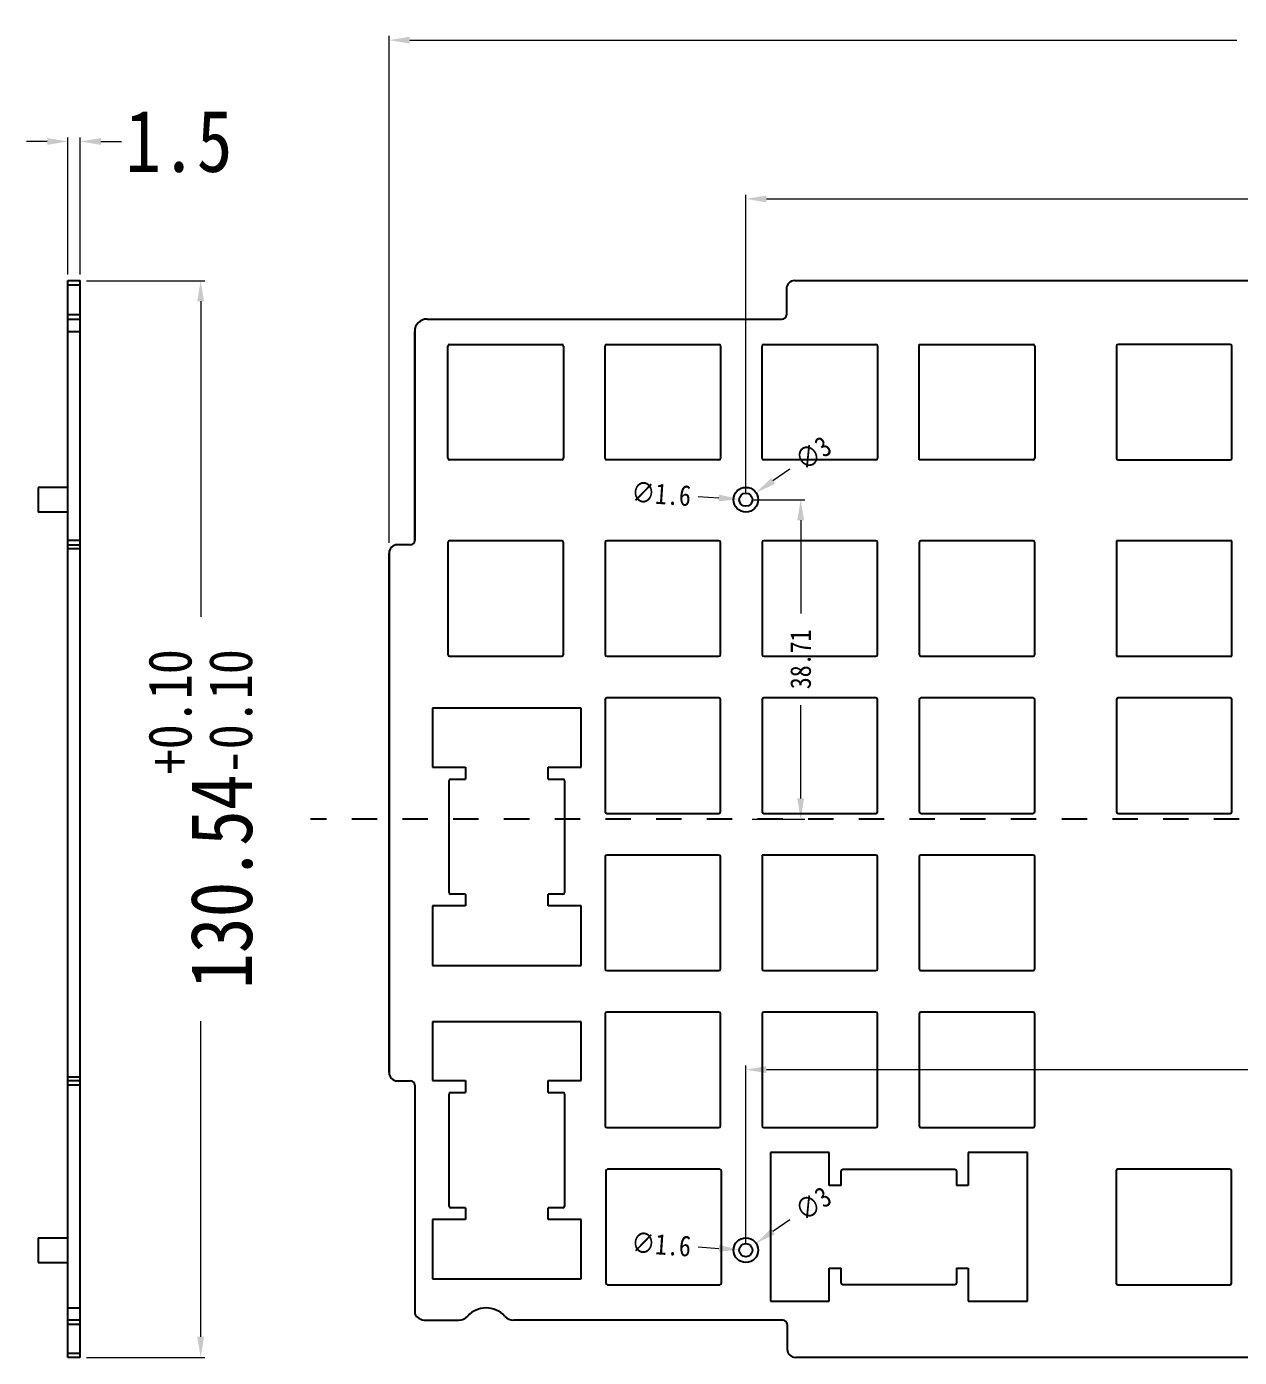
# Model space of a CAD drawing. Header units: millimetres. Extents: x 2158 to 4802, y -120 to 609.
# Drawn here: x 2843.1 to 2990.1, y 203.1 to 364.4 of the extents above; entities that cross this region are included whole.
import ezdxf

# ---------------------------------------------------------------- set-up
doc = ezdxf.new("R2010")
doc.units = ezdxf.units.MM
doc.header["$LTSCALE"] = 30.734
doc.header["$PDMODE"] = 3
doc.header["$PDSIZE"] = 8
doc.linetypes.add('HIDDEN', pattern=[0.2, 0.1, -0.1])
doc.layers.get('0').update_dxf_attribs({"linetype": 'CONTINUOUS'})
doc.layers.get('Defpoints').update_dxf_attribs({"linetype": 'CONTINUOUS'})
doc.styles.get("Standard").update_dxf_attribs({"font": 'txt', "width": 0.85})
doc.dimstyles.new('YanXiu', dxfattribs={"dimscale": 2.5, "dimtxt": 3, "dimasz": 2, "dimexe": 0.66, "dimexo": 0.66, "dimgap": 0.66, "dimtad": 0, "dimdsep": 46, "dimtxsty": 'STANDARD', "dimcen": 0, "dimclrd": 3, "dimclre": 6, "dimclrt": 3, "dimazin": 2, "dimtm": 1e-09, "dimtfac": 1, "dimtofl": 0, "dimtmove": 0, "dimatfit": 3, "dimfxl": 1, "dimlwd": 5, "dimlwe": 5, "dimarcsym": 0})

# ---------------------------------------------------------------- blocks, each defined once
blk = doc.blocks.new('*D216')
at = {"color": 3, "lineweight": 5}
for p, q in [((2850.36, 333.62), (2864.71, 333.62)), ((2864.21, 331.12), (2864.21, 292.85)), ((2864.21, 205.58), (2864.21, 243.86)), ((2850.36, 203.08), (2864.71, 203.08))]:
    blk.add_line(p, q, dxfattribs=at)
at = {"color": 3}
for points in [[(2863.79, 331.12), (2864.62, 331.12), (2864.21, 333.62)], [(2863.79, 205.58), (2864.62, 205.58), (2864.21, 203.08)]]:
    blk.add_solid(points, dxfattribs=at)
at = {"layer": 'Defpoints', "color": 0}
for p in [(2849.61, 333.62), (2849.61, 203.08), (2864.21, 203.08)]:
    blk.add_point(p, dxfattribs=at)
at = {"color": 3, "insert": (2864.21, 268.35), "char_height": 7.5, "attachment_point": 5, "rotation": 90}
blk.add_mtext('130.54{\\H0.7x;\\S+0.10^ -0.10;}', dxfattribs=at)
blk = doc.blocks.new('*D217')
at = {"color": 3, "lineweight": 5}
for p, q in [((2845.61, 350.5), (2843.11, 350.5)), ((2848.11, 334.37), (2848.11, 351)), ((2849.61, 334.37), (2849.61, 351)), ((2852.11, 350.5), (2854.61, 350.5))]:
    blk.add_line(p, q, dxfattribs=at)
at = {"color": 3}
for points in [[(2845.61, 350.92), (2845.61, 350.09), (2848.11, 350.5)], [(2852.11, 350.92), (2852.11, 350.09), (2849.61, 350.5)]]:
    blk.add_solid(points, dxfattribs=at)
at = {"layer": 'Defpoints', "color": 0}
for p in [(2849.61, 350.5), (2848.11, 333.62), (2849.61, 333.62)]:
    blk.add_point(p, dxfattribs=at)
at = {"color": 3, "insert": (2861.57, 350.5), "char_height": 7.5, "attachment_point": 5}
blk.add_mtext('1.5', dxfattribs=at)
blk = doc.blocks.new('*D168')
at = {"color": 3, "lineweight": 5}
for p, q in [((2887.05, 301.85), (2887.05, 363.29)), ((3105.82, 354.52), (3105.82, 363.29)), ((2889.55, 362.79), (2989.83, 362.79)), ((3103.32, 362.79), (3003.05, 362.79))]:
    blk.add_line(p, q, dxfattribs=at)
at = {"color": 3}
for points in [[(2889.55, 363.2), (2889.55, 362.37), (2887.05, 362.79)], [(3103.32, 363.2), (3103.32, 362.37), (3105.82, 362.79)]]:
    blk.add_solid(points, dxfattribs=at)
at = {"layer": 'Defpoints', "color": 0}
for p in [(3105.82, 362.79), (3105.82, 353.77), (2887.05, 301.1)]:
    blk.add_point(p, dxfattribs=at)
at = {"color": 3, "insert": (2996.44, 362.79), "char_height": 2.5, "attachment_point": 5}
blk.add_mtext('218.77', dxfattribs=at)
blk = doc.blocks.new('*D169')
at = {"color": 3, "lineweight": 5}
for p, q in [((2931.06, 307.07), (2937.46, 307.07)), ((2936.96, 304.57), (2936.96, 293.26)), ((2936.96, 270.85), (2936.96, 282.16)), ((2931.06, 268.35), (2937.46, 268.35))]:
    blk.add_line(p, q, dxfattribs=at)
at = {"color": 3}
for points in [[(2936.54, 304.57), (2937.37, 304.57), (2936.96, 307.07)], [(2936.54, 270.85), (2937.37, 270.85), (2936.96, 268.35)]]:
    blk.add_solid(points, dxfattribs=at)
at = {"layer": 'Defpoints', "color": 0}
for p in [(2930.31, 307.07), (2930.31, 268.35), (2936.96, 268.35)]:
    blk.add_point(p, dxfattribs=at)
at = {"color": 3, "insert": (2936.96, 287.71), "char_height": 2.5, "attachment_point": 5, "rotation": 90}
blk.add_mtext('38.71', dxfattribs=at)
blk = doc.blocks.new('*D170')
at = {"color": 3, "lineweight": 5}
for p, q in [((2930.31, 307.82), (2930.31, 344.04)), ((3105.82, 307.82), (3105.82, 344.04)), ((2932.81, 343.54), (3011.81, 343.54)), ((3103.32, 343.54), (3024.32, 343.54))]:
    blk.add_line(p, q, dxfattribs=at)
at = {"color": 3}
for points in [[(2932.81, 343.95), (2932.81, 343.12), (2930.31, 343.54)], [(3103.32, 343.95), (3103.32, 343.12), (3105.82, 343.54)]]:
    blk.add_solid(points, dxfattribs=at)
at = {"layer": 'Defpoints', "color": 0}
for p in [(3105.82, 343.54), (2930.31, 307.07), (3105.82, 307.07)]:
    blk.add_point(p, dxfattribs=at)
at = {"color": 3, "insert": (3018.07, 343.54), "char_height": 2.5, "attachment_point": 5}
blk.add_mtext('175.51', dxfattribs=at)
blk = doc.blocks.new('*D207')
at = {"color": 3, "lineweight": 5}
for p, q in [((2930.31, 216.83), (2930.31, 238.47)), ((2932.81, 237.97), (3023.2, 237.97)), ((3103.32, 237.97), (3035.7, 237.97)), ((3105.82, 209.5), (3105.82, 238.47))]:
    blk.add_line(p, q, dxfattribs=at)
at = {"color": 3}
for points in [[(2932.81, 238.39), (2932.81, 237.55), (2930.31, 237.97)], [(3103.32, 238.39), (3103.32, 237.55), (3105.82, 237.97)]]:
    blk.add_solid(points, dxfattribs=at)
at = {"layer": 'Defpoints', "color": 0}
for p in [(3105.82, 237.97), (2930.31, 216.08), (3105.82, 208.75)]:
    blk.add_point(p, dxfattribs=at)
at = {"color": 3, "insert": (3029.45, 237.97), "char_height": 2.5, "attachment_point": 5}
blk.add_mtext('175.51', dxfattribs=at)
blk = doc.blocks.new('*D146')
at = {"color": 3, "lineweight": 5}
blk.add_line((2935.66, 310.76), (2933.6, 309.34), dxfattribs=at)
at = {"color": 3}
blk.add_solid([(2933.37, 309.68), (2933.84, 308.99), (2931.55, 307.92)], dxfattribs=at)
at = {"layer": 'Defpoints', "color": 0}
for p in [(2931.55, 307.92), (2929.08, 306.21)]:
    blk.add_point(p, dxfattribs=at)
at = {"color": 3, "insert": (2938.48, 312.7), "char_height": 2.5, "attachment_point": 5, "rotation": 34.5956}
blk.add_mtext('∅3', dxfattribs=at)
blk = doc.blocks.new('*D147')
at = {"color": 3, "lineweight": 5}
blk.add_line((2924.53, 307.46), (2927.02, 307.29), dxfattribs=at)
at = {"color": 3}
blk.add_solid([(2927.05, 307.7), (2926.99, 306.87), (2929.51, 307.12)], dxfattribs=at)
at = {"layer": 'Defpoints', "color": 0}
for p in [(2929.51, 307.12), (2931.11, 307.01)]:
    blk.add_point(p, dxfattribs=at)
at = {"color": 3, "insert": (2920.05, 307.76), "char_height": 2.5, "attachment_point": 5, "rotation": 356.1306}
blk.add_mtext('∅1.6', dxfattribs=at)
blk = doc.blocks.new('*D148')
at = {"color": 3, "lineweight": 5}
blk.add_line((2935.66, 219.77), (2933.6, 218.35), dxfattribs=at)
at = {"color": 3}
blk.add_solid([(2933.37, 218.7), (2933.84, 218.01), (2931.55, 216.93)], dxfattribs=at)
at = {"layer": 'Defpoints', "color": 0}
for p in [(2931.55, 216.93), (2929.08, 215.23)]:
    blk.add_point(p, dxfattribs=at)
at = {"color": 3, "insert": (2938.48, 221.71), "char_height": 2.5, "attachment_point": 5, "rotation": 34.5956}
blk.add_mtext('∅3', dxfattribs=at)
blk = doc.blocks.new('*D149')
at = {"color": 3, "lineweight": 5}
blk.add_line((2924.53, 216.47), (2927.02, 216.3), dxfattribs=at)
at = {"color": 3}
blk.add_solid([(2927.05, 216.72), (2926.99, 215.89), (2929.51, 216.13)], dxfattribs=at)
at = {"layer": 'Defpoints', "color": 0}
for p in [(2929.51, 216.13), (2931.11, 216.03)]:
    blk.add_point(p, dxfattribs=at)
at = {"color": 3, "insert": (2920.05, 216.77), "char_height": 2.5, "attachment_point": 5, "rotation": 356.1306}
blk.add_mtext('∅1.6', dxfattribs=at)

msp = doc.modelspace()

# ---------------------------------------------------------------- linework, layer by layer
at = {"linetype": 'Continuous'}
for p, q in [((2848.10684, 203.08108), (2848.10684, 333.62488)), ((2848.10684, 333.62488), (2849.60684, 333.62488)), ((2848.10684, 333.12488), (2849.60684, 333.12488)), ((2849.60684, 203.08108), (2849.60684, 333.62488)), ((2935.2196, 332.62488), (2935.2196, 329.46816)), ((2936.2196, 333.62488), (2999.3196, 333.62488)), ((2849.60684, 329.46816), (2848.10684, 329.46816)), ((2848.10684, 328.96816), (2849.60684, 328.96816)), ((2891.65794, 328.96816), (2934.7196, 328.96816)), ((2848.10684, 327.46816), (2849.60684, 327.46816)), ((2890.15794, 327.46816), (2890.15794, 302.10298)), ((2890.15794, 302.10298), (2890.15794, 327.46816)), ((2894.18763, 312.08779), (2894.18763, 325.68779)), ((2894.38763, 325.88779), (2907.98763, 325.88779)), ((2908.18763, 325.68779), (2908.18763, 312.08779)), ((2913.23763, 312.08779), (2913.23763, 325.68779)), ((2913.43763, 325.88779), (2927.03763, 325.88779)), ((2927.23763, 325.68779), (2927.23763, 312.08779)), ((2932.28763, 312.08779), (2932.28763, 325.68779)), ((2932.48763, 325.88779), (2946.08763, 325.88779)), ((2946.28763, 325.68779), (2946.28763, 312.08779)), ((2951.33763, 325.88779), (2965.13763, 325.88779)), ((2951.33763, 311.88779), (2951.33763, 325.88779)), ((2965.33763, 325.68779), (2965.33763, 312.08779)), ((2975.23169, 325.68779), (2975.23169, 312.08779)), ((2989.03169, 325.88779), (2975.43169, 325.88779)), ((2989.23169, 312.08779), (2989.23169, 325.68779)), ((2907.98763, 311.88779), (2894.38763, 311.88779)), ((2927.03763, 311.88779), (2913.43763, 311.88779)), ((2946.08763, 311.88779), (2932.48763, 311.88779)), ((2965.13763, 311.88779), (2951.33763, 311.88779)), ((2975.43169, 311.88779), (2989.03169, 311.88779)), ((2848.10684, 308.56608), (2844.50684, 308.56608)), ((2844.50684, 308.56604), (2844.50684, 305.56613)), ((2848.10684, 305.56608), (2844.50684, 305.56608)), ((2849.60684, 302.10298), (2848.10684, 302.10298)), ((2894.18763, 301.88944), (2894.18763, 288.28944)), ((2907.98763, 302.08944), (2894.38763, 302.08944)), ((2908.18763, 288.28944), (2908.18763, 301.88944)), ((2913.23763, 301.88944), (2913.23763, 288.28944)), ((2927.03763, 302.08944), (2913.43763, 302.08944)), ((2927.23763, 288.28944), (2927.23763, 301.88944)), ((2932.28763, 301.88944), (2932.28763, 288.28944)), ((2946.08763, 302.08944), (2932.48763, 302.08944)), ((2946.28763, 288.28944), (2946.28763, 301.88944)), ((2951.33763, 301.88944), (2951.33763, 288.28944)), ((2965.13763, 302.08944), (2951.53763, 302.08944)), ((2965.33763, 288.28944), (2965.33763, 301.88944)), ((2989.23194, 302.08944), (2975.23194, 302.08944)), ((2975.23194, 302.08944), (2975.23194, 288.08944)), ((2989.23194, 288.08944), (2989.23194, 302.08944)), ((2848.10684, 301.60298), (2849.60684, 301.60298)), ((2849.60684, 301.10298), (2848.10684, 301.10298)), ((2887.05209, 300.60298), (2887.05209, 237.53456)), ((2887.05209, 237.60298), (2887.05209, 300.60298)), ((2889.65794, 301.60298), (2888.05209, 301.60298)), ((2889.65794, 301.60298), (2888.05209, 301.60298)), ((2894.38763, 288.08944), (2907.98763, 288.08944)), ((2913.43763, 288.08944), (2927.03763, 288.08944)), ((2932.48763, 288.08944), (2946.08763, 288.08944)), ((2951.53763, 288.08944), (2965.13763, 288.08944)), ((2975.23194, 288.08944), (2989.23194, 288.08944)), ((2913.23763, 282.83944), (2913.23763, 269.23944)), ((2927.03763, 283.03944), (2913.43763, 283.03944)), ((2927.23763, 269.23944), (2927.23763, 282.83944)), ((2932.28763, 282.83944), (2932.28763, 269.23944)), ((2946.08763, 283.03944), (2932.48763, 283.03944)), ((2946.28763, 269.23944), (2946.28763, 282.83944)), ((2951.33763, 282.83944), (2951.33763, 269.23944)), ((2965.13763, 283.03944), (2951.53763, 283.03944)), ((2965.33763, 269.23944), (2965.33763, 282.83944)), ((2975.23194, 282.83944), (2975.23194, 269.23944)), ((2989.03194, 283.03944), (2975.43194, 283.03944)), ((2989.23194, 269.23944), (2989.23194, 282.83944)), ((2910.32263, 281.78395), (2892.32263, 281.78395)), ((2892.32263, 281.78395), (2892.32263, 274.64068)), ((2910.32263, 274.64068), (2910.32263, 281.78395)), ((2892.32263, 274.64068), (2896.32263, 274.64068)), ((2896.32263, 274.64068), (2896.32263, 273.19731)), ((2906.32263, 274.64068), (2910.32263, 274.64068)), ((2906.32263, 273.19731), (2906.32263, 274.64068)), ((2894.33763, 259.42731), (2894.33763, 272.99731)), ((2894.53763, 273.19731), (2896.32263, 273.19731)), ((2906.32263, 273.19731), (2908.13763, 273.19731)), ((2908.33763, 272.99731), (2908.33763, 259.42731)), ((2913.43763, 269.03944), (2927.03763, 269.03944)), ((2932.48763, 269.03944), (2946.08763, 269.03944)), ((2951.53763, 269.03944), (2965.13763, 269.03944)), ((2975.43194, 269.03944), (2989.03194, 269.03944)), ((2913.23763, 263.78944), (2913.23763, 250.18944)), ((2927.03763, 263.98944), (2913.43763, 263.98944)), ((2927.23763, 250.18944), (2927.23763, 263.78944)), ((2946.08763, 263.98944), (2932.28763, 263.98944)), ((2932.28763, 263.98944), (2932.28763, 250.18944)), ((2946.28763, 250.18944), (2946.28763, 263.78944)), ((2951.33763, 263.78944), (2951.33763, 250.18944)), ((2965.13763, 263.98944), (2951.53763, 263.98944)), ((2965.33763, 250.18944), (2965.33763, 263.78944)), ((2896.32263, 259.22731), (2894.53763, 259.22731)), ((2896.32263, 259.22731), (2896.32263, 257.81231)), ((2908.13763, 259.22731), (2906.32263, 259.22731)), ((2906.32263, 257.81231), (2906.32263, 259.22731)), ((2896.32263, 257.81231), (2892.32263, 257.81231)), ((2892.32263, 257.81231), (2892.32263, 250.61231)), ((2910.32263, 257.81231), (2906.32263, 257.81231)), ((2910.32263, 250.61231), (2910.32263, 257.81231)), ((2892.32263, 250.61231), (2910.32263, 250.61231)), ((2913.43763, 249.98944), (2927.03763, 249.98944)), ((2932.48763, 249.98944), (2946.08763, 249.98944)), ((2951.53763, 249.98944), (2965.13763, 249.98944)), ((2910.32263, 243.78395), (2892.32263, 243.78395)), ((2892.32263, 243.78395), (2892.32263, 236.64068)), ((2910.32263, 236.64068), (2910.32263, 243.78395)), ((2913.23763, 244.73944), (2913.23763, 231.13944)), ((2927.03763, 244.93944), (2913.43763, 244.93944)), ((2927.23763, 231.13944), (2927.23763, 244.73944)), ((2932.28763, 244.73944), (2932.28763, 231.13944)), ((2946.08763, 244.93944), (2932.48763, 244.93944)), ((2946.28763, 231.13944), (2946.28763, 244.73944)), ((2951.33763, 244.73944), (2951.33763, 231.13944)), ((2965.13763, 244.93944), (2951.53763, 244.93944)), ((2965.33763, 231.13944), (2965.33763, 244.73944)), ((2848.10684, 237.10298), (2849.60684, 237.10298)), ((2849.60684, 236.60298), (2848.10684, 236.60298)), ((2849.60684, 236.10298), (2848.10684, 236.10298)), ((2888.05209, 236.60298), (2889.65794, 236.60298)), ((2888.05209, 236.60298), (2889.65794, 236.60298)), ((2890.15794, 236.10298), (2890.15794, 208.36706)), ((2890.15794, 236.10298), (2890.15794, 208.36706)), ((2892.32263, 236.64068), (2896.32263, 236.64068)), ((2896.32263, 236.64068), (2896.32263, 235.19731)), ((2906.32263, 236.64068), (2910.32263, 236.64068)), ((2906.32263, 235.19731), (2906.32263, 236.64068)), ((2894.33763, 221.42731), (2894.33763, 234.99731)), ((2894.53763, 235.19731), (2896.32263, 235.19731)), ((2906.32263, 235.19731), (2908.13763, 235.19731)), ((2908.33763, 234.99731), (2908.33763, 221.42731)), ((2913.43763, 230.93944), (2927.03763, 230.93944)), ((2932.48763, 230.93944), (2946.08763, 230.93944)), ((2951.53763, 230.93944), (2965.13763, 230.93944)), ((2940.42938, 227.90444), (2933.2861, 227.90444)), ((2933.2861, 227.90444), (2933.2861, 209.90444)), ((2940.42938, 223.90444), (2940.42938, 227.90444)), ((2964.45774, 227.90444), (2957.25774, 227.90444)), ((2957.25774, 227.90444), (2957.25774, 223.90444)), ((2964.45774, 209.90444), (2964.45774, 227.90444)), ((2927.13763, 225.88944), (2913.53763, 225.88944)), ((2942.07274, 225.88944), (2955.64274, 225.88944)), ((2988.99194, 225.88944), (2975.39194, 225.88944)), ((2913.33763, 225.68944), (2913.33763, 212.08944)), ((2927.33763, 212.08944), (2927.33763, 225.68944)), ((2941.87274, 223.90444), (2941.87274, 225.68944)), ((2955.84274, 225.68944), (2955.84274, 223.90444)), ((2975.19194, 225.68944), (2975.19194, 212.08944)), ((2989.19194, 212.08944), (2989.19194, 225.68944)), ((2941.87274, 223.90444), (2940.42938, 223.90444)), ((2957.25774, 223.90444), (2955.84274, 223.90444)), ((2896.32263, 221.22731), (2894.53763, 221.22731)), ((2896.32263, 221.22731), (2896.32263, 219.81231)), ((2908.13763, 221.22731), (2906.32263, 221.22731)), ((2906.32263, 219.81231), (2906.32263, 221.22731)), ((2896.32263, 219.81231), (2892.32263, 219.81231)), ((2892.32263, 219.81231), (2892.32263, 212.61231)), ((2910.32263, 219.81231), (2906.32263, 219.81231)), ((2910.32263, 212.61231), (2910.32263, 219.81231)), ((2844.50684, 217.58094), (2848.10684, 217.58094)), ((2844.50684, 217.5809), (2844.50684, 214.58098)), ((2844.50684, 214.58094), (2848.10684, 214.58094)), ((2940.42938, 213.90444), (2941.87274, 213.90444)), ((2940.42938, 209.90444), (2940.42938, 213.90444)), ((2941.87274, 212.08944), (2941.87274, 213.90444)), ((2955.84274, 213.90444), (2957.25774, 213.90444)), ((2955.84274, 213.90444), (2955.84274, 212.08944)), ((2957.25774, 213.90444), (2957.25774, 209.90444)), ((2892.32263, 212.61231), (2910.32263, 212.61231)), ((2913.53763, 211.88944), (2927.13763, 211.88944)), ((2955.64274, 211.88944), (2942.07274, 211.88944)), ((2975.39194, 211.88944), (2988.99194, 211.88944)), ((2933.2861, 209.90444), (2940.42938, 209.90444)), ((2957.25774, 209.90444), (2964.45774, 209.90444)), ((2848.10684, 209.08108), (2849.60684, 209.08108)), ((2849.60684, 207.58108), (2848.10684, 207.58108)), ((2849.60684, 207.08108), (2848.10684, 207.08108)), ((2891.47709, 207.58108), (2895.46881, 207.58108)), ((2934.8196, 207.58108), (2902.17191, 207.58108)), ((2935.3196, 207.08108), (2935.3196, 204.08108)), ((2848.10684, 203.58108), (2849.60684, 203.58108)), ((2849.60684, 203.08108), (2848.10684, 203.08108)), ((2999.3196, 203.08108), (2936.3196, 203.08108))]:
    msp.add_line(p, q, dxfattribs=at)
at = {"linetype": 'HIDDEN'}
msp.add_line((3395.8038, 268.35298), (2877.54458, 268.35298), dxfattribs=at)
at = {"linetype": 'Continuous'}
for centre, radius in [((2930.31187, 307.06608), 1.5), ((2930.31187, 307.06608), 0.8), ((2930.31187, 216.08094), 1.5), ((2930.31187, 216.08094), 0.8)]:
    msp.add_circle(centre, radius, dxfattribs=at)
for centre, radius, start, end in [((2936.2196, 332.62488), 1, 90, 180), ((2934.7196, 329.46816), 0.5, 270, 0), ((2891.65794, 327.46816), 1.5, 90, 180), ((2894.38763, 325.68779), 0.2, 90, 180), ((2907.98763, 325.68779), 0.2, 0, 90), ((2913.43763, 325.68779), 0.2, 90, 180), ((2927.03763, 325.68779), 0.2, 0, 90), ((2932.48763, 325.68779), 0.2, 90, 180), ((2946.08763, 325.68779), 0.2, 0, 90), ((2965.13763, 325.68779), 0.2, 0, 90), ((2975.43169, 325.68779), 0.2, 90, 180), ((2989.03169, 325.68779), 0.2, 0, 90), ((2894.38763, 312.08779), 0.2, 180, 270), ((2907.98763, 312.08779), 0.2, 270, 0), ((2913.43763, 312.08779), 0.2, 180, 270), ((2927.03763, 312.08779), 0.2, 270, 0), ((2932.48763, 312.08779), 0.2, 180, 270), ((2946.08763, 312.08779), 0.2, 270, 0), ((2965.13763, 312.08779), 0.2, 270, 0), ((2975.43169, 312.08779), 0.2, 180, 270), ((2989.03169, 312.08779), 0.2, 270, 0), ((2889.65794, 302.10298), 0.5, 270, 0), ((2889.65794, 302.10298), 0.5, 270, 0), ((2894.38763, 301.88944), 0.2, 90, 180), ((2907.98763, 301.88944), 0.2, 0, 90), ((2913.43763, 301.88944), 0.2, 90, 180), ((2927.03763, 301.88944), 0.2, 0, 90), ((2932.48763, 301.88944), 0.2, 90, 180), ((2946.08763, 301.88944), 0.2, 0, 90), ((2951.53763, 301.88944), 0.2, 90, 180), ((2965.13763, 301.88944), 0.2, 0, 90), ((2888.05209, 300.60298), 1, 90, 180), ((2894.38763, 288.28944), 0.2, 180, 270), ((2907.98763, 288.28944), 0.2, 270, 0), ((2913.43763, 288.28944), 0.2, 180, 270), ((2927.03763, 288.28944), 0.2, 270, 0), ((2932.48763, 288.28944), 0.2, 180, 270), ((2946.08763, 288.28944), 0.2, 270, 0), ((2951.53763, 288.28944), 0.2, 180, 270), ((2965.13763, 288.28944), 0.2, 270, 0), ((2913.43763, 282.83944), 0.2, 90, 180), ((2927.03763, 282.83944), 0.2, 0, 90), ((2932.48763, 282.83944), 0.2, 90, 180), ((2946.08763, 282.83944), 0.2, 0, 90), ((2951.53763, 282.83944), 0.2, 90, 180), ((2965.13763, 282.83944), 0.2, 0, 90), ((2975.43194, 282.83944), 0.2, 90, 180), ((2989.03194, 282.83944), 0.2, 0, 90), ((2894.53763, 272.99731), 0.2, 90, 180), ((2908.13763, 272.99731), 0.2, 0, 90), ((2913.43763, 269.23944), 0.2, 180, 270), ((2927.03763, 269.23944), 0.2, 270, 0), ((2932.48763, 269.23944), 0.2, 180, 270), ((2946.08763, 269.23944), 0.2, 270, 0), ((2951.53763, 269.23944), 0.2, 180, 270), ((2965.13763, 269.23944), 0.2, 270, 0), ((2975.43194, 269.23944), 0.2, 180, 270), ((2989.03194, 269.23944), 0.2, 270, 0), ((2913.43763, 263.78944), 0.2, 90, 180), ((2927.03763, 263.78944), 0.2, 0, 90), ((2946.08763, 263.78944), 0.2, 0, 90), ((2946.08763, 263.78944), 0.2, 0, 90), ((2951.53763, 263.78944), 0.2, 90, 180), ((2965.13763, 263.78944), 0.2, 0, 90), ((2894.53763, 259.42731), 0.2, 180, 270), ((2908.13763, 259.42731), 0.2, 270, 0), ((2913.43763, 250.18944), 0.2, 180, 270), ((2927.03763, 250.18944), 0.2, 270, 0), ((2932.48763, 250.18944), 0.2, 180, 270), ((2946.08763, 250.18944), 0.2, 270, 0), ((2951.53763, 250.18944), 0.2, 180, 270), ((2965.13763, 250.18944), 0.2, 270, 0), ((2913.43763, 244.73944), 0.2, 90, 180), ((2927.03763, 244.73944), 0.2, 0, 90), ((2932.48763, 244.73944), 0.2, 90, 180), ((2946.08763, 244.73944), 0.2, 0, 90), ((2951.53763, 244.73944), 0.2, 90, 180), ((2965.13763, 244.73944), 0.2, 0, 90), ((2888.05209, 237.60298), 1, 180, 270), ((2889.65794, 236.10298), 0.5, 0, 90), ((2889.65794, 236.10298), 0.5, 0, 90), ((2894.53763, 234.99731), 0.2, 90, 180), ((2908.13763, 234.99731), 0.2, 0, 90), ((2913.43763, 231.13944), 0.2, 180, 270), ((2927.03763, 231.13944), 0.2, 270, 0), ((2932.48763, 231.13944), 0.2, 180, 270), ((2946.08763, 231.13944), 0.2, 270, 0), ((2951.53763, 231.13944), 0.2, 180, 270), ((2965.13763, 231.13944), 0.2, 270, 0), ((2913.53763, 225.68944), 0.2, 90, 180), ((2927.13763, 225.68944), 0.2, 0, 90), ((2942.07274, 225.68944), 0.2, 90, 180), ((2955.64274, 225.68944), 0.2, 0, 90), ((2975.39194, 225.68944), 0.2, 90, 180), ((2988.99194, 225.68944), 0.2, 0, 90), ((2894.53763, 221.42731), 0.2, 180, 270), ((2908.13763, 221.42731), 0.2, 270, 0), ((2913.53763, 212.08944), 0.2, 180, 270), ((2927.13763, 212.08944), 0.2, 270, 0), ((2942.07274, 212.08944), 0.2, 180, 270), ((2955.64274, 212.08944), 0.2, 270, 0), ((2975.39194, 212.08944), 0.2, 180, 270), ((2988.99194, 212.08944), 0.2, 270, 0), ((2891.47709, 209.08108), 1.5, 208.4255516, 270), ((2898.81794, 206.08094), 3, 41.8128304, 138.1871696), ((2895.46397, 209.08108), 1.5, 270, 318.1871696), ((2902.17191, 209.08108), 1.5, 221.8128304, 270), ((2934.8196, 207.08108), 0.5, 0, 90), ((2936.3196, 204.08108), 1, 180, 270)]:
    msp.add_arc(centre, radius, start, end, dxfattribs=at)

# ---------------------------------------------------------------- dimensions: what is measured, and where the dimension line sits
for base, p1, p2, picture, middle in [((3105.82244, 362.7859), (2887.05209, 301.10298), (3105.82244, 353.77026), '*D168', (2996.43726, 362.7859)), ((3105.82244, 343.53623), (2930.31187, 307.06608), (3105.82244, 307.06608), '*D170', (3018.06715, 343.53623))]:
    dim = msp.add_linear_dim(base=base, p1=p1, p2=p2, dimstyle='YanXiu', override={"dimtxt": 1, "dimasz": 1, "dimexe": 0.2, "dimexo": 0.3, "dimclre": 3})
    dim.commit()
    dim.dimension.update_dxf_attribs({"geometry": picture, "text_midpoint": middle})
for base, p1, p2, override, picture, middle in [((2849.60684, 350.50192), (2848.10684, 333.62488), (2849.60684, 333.62488), {"dimasz": 1, "dimexe": 0.2, "dimexo": 0.3, "dimclre": 3}, '*D217', (2861.56934, 350.50192)), ((3105.82244, 237.96976), (2930.31187, 216.08094), (3105.82244, 208.75435), {"dimtxt": 1, "dimasz": 1, "dimexe": 0.2, "dimexo": 0.3, "dimclre": 3}, '*D207', (3029.4508, 237.96976))]:
    dim = msp.add_linear_dim(base=base, p1=p1, p2=p2, dimstyle='YanXiu', override=override)
    dim.commit()
    dim.dimension.update_dxf_attribs({"geometry": picture, "text_midpoint": middle, "dimtype": 160})
dim = msp.add_linear_dim(base=(2864.20716, 203.08108), p1=(2849.60684, 333.62488), p2=(2849.60684, 203.08108), angle=90, text='130.54{\\H0.7x;\\S+0.10^ -0.10;}', dimstyle='YanXiu', override={"dimasz": 1, "dimexe": 0.2, "dimexo": 0.3, "dimclre": 3})
dim.commit()
dim.dimension.update_dxf_attribs({"geometry": '*D216', "text_midpoint": (2864.20716, 268.35298)})
for p1, p2, picture, middle in [((2929.0771, 306.21441), (2931.54664, 307.91776), '*D146', (2938.4785, 312.69895)), ((2931.11004, 307.0121), (2929.51369, 307.12007), '*D147', (2920.05198, 307.76003)), ((2929.0771, 215.22927), (2931.54664, 216.93261), '*D148', (2938.4785, 221.7138)), ((2931.11004, 216.02695), (2929.51369, 216.13492), '*D149', (2920.05198, 216.77488))]:
    dim = msp.add_diameter_dim_2p(p1=p1, p2=p2, dimstyle='YanXiu', override={"dimtxt": 1, "dimasz": 1, "dimexe": 0.2, "dimexo": 0.3, "dimclre": 3})
    dim.commit()
    dim.dimension.update_dxf_attribs({"geometry": picture, "text_midpoint": middle})
dim = msp.add_linear_dim(base=(2936.95549, 268.35298), p1=(2930.31187, 307.06608), p2=(2930.31187, 268.35298), angle=90, dimstyle='YanXiu', override={"dimtxt": 1, "dimasz": 1, "dimexe": 0.2, "dimexo": 0.3, "dimclre": 3})
dim.commit()
dim.dimension.update_dxf_attribs({"geometry": '*D169', "text_midpoint": (2936.95549, 287.70953)})

doc.saveas('drawing.dxf')
